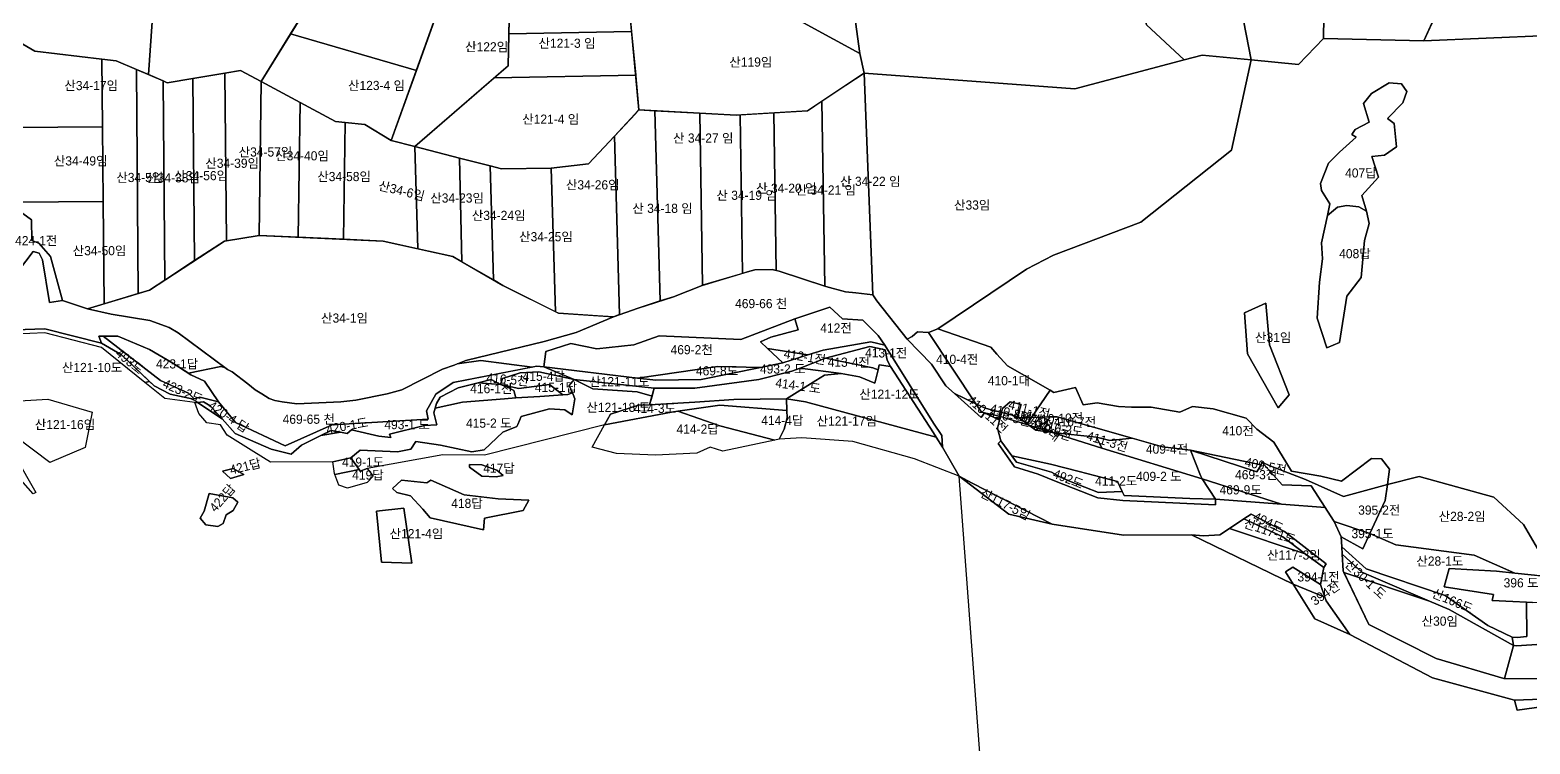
# Model space of a CAD drawing. Header units: metres. Extents: x 425810 to 429904, y 275710 to 280356.
# Drawn here: x 427381 to 428198, y 278683 to 279072 of the extents above; entities that cross this region are included whole.
import ezdxf

# ---------------------------------------------------------------- set-up
doc = ezdxf.new("R2010")
doc.units = ezdxf.units.M
doc.layers.add('00_지번', color=6, linetype='Continuous')
doc.layers.add('00_지적', color=6, linetype='Continuous')
doc.styles.get("Standard").update_dxf_attribs({"font": ''})
doc.styles.get('Standard').set_extended_font_data('Gulim')

msp = doc.modelspace()

# ---------------------------------------------------------------- linework, layer by layer
at = {"layer": '00_지적', "linetype": 'Continuous', "flags": 128}
for points in [[(427885.72, 279222.68), (427963.25, 279157.11), (427967.84, 279120.32), (427982.19, 279102.73), (427989.18, 279074.87), (428009.7, 279055.91), (427950.11, 279040.06), (427835.33, 279048.56), (427832.94, 279059.38), (427827.2, 279102.04), (427844.23, 279204.55), (427865.79, 279212.66), (427868.31, 279215.98), (427872.96, 279214.83), (427885.72, 279222.68)], [(427483.32, 279194.71), (427491.34, 279210.06), (427495.17, 279214.11), (427504.66, 279210.6), (427522.59, 279197.64), (427536.26, 279195.8), (427566.83, 279189.16), (427554.02, 279120.29), (427506.83, 279044.03), (427495.62, 279050.07), (427487.16, 279048.65), (427469.58, 279045.71), (427455.7, 279043.39), (427453.43, 279044.37), (427445.49, 279047.79), (427450.38, 279118.47), (427483.32, 279194.71)], [(427369.92, 279169.4), (427408.99, 279179.62), (427405.77, 279172.61), (427407.25, 279167.33), (427435.42, 279186.89), (427451.35, 279199.43), (427463.1, 279205.91), (427475.61, 279208.27), (427474.67, 279200.72), (427476.15, 279197.28), (427483.32, 279194.71), (427450.38, 279118.47), (427445.49, 279047.79), (427438.92, 279050.62), (427427.85, 279055.39), (427420.1, 279056.32), (427383.69, 279060.68), (427371.41, 279067.62), (427330.54, 279090.73), (427369.92, 279169.4)], [(428236.95, 279208.49), (428239.41, 279207.34), (428242.09, 279207.36), (428250.06, 279207.43), (428258.03, 279205.78), (428262.94, 279207.98), (428276.97, 279131.65), (428208.09, 279069.08), (428140.23, 279066.22), (428169.12, 279129.94), (428192.74, 279208.1), (428205.6, 279208.17), (428205.19, 279203.79), (428207.93, 279195.55), (428210.33, 279187.98), (428215.13, 279191.57), (428217.72, 279195.1), (428228.05, 279200.24), (428236.95, 279208.49)], [(427837.75, 279204.13), (427844.23, 279204.55), (427827.2, 279102.04), (427832.94, 279059.38), (427788.01, 279083.76), (427768.02, 279108.15), (427771.1, 279115.63), (427764.41, 279135.4), (427759.08, 279143.47), (427752.29, 279152.03), (427745.03, 279164.93), (427745.89, 279175.27), (427745.52, 279179.21), (427757.86, 279181.67), (427780.29, 279179), (427814.97, 279191.65), (427820.61, 279197.89), (427837.75, 279204.13)], [(427719.6, 279176.73), (427727.37, 279179.15), (427728.7, 279161.07), (427733.01, 279153.82), (427732.64, 279148.98), (427734.89, 279144.28), (427742.23, 279144.53), (427757.99, 279132.34), (427761.21, 279127.54), (427768.02, 279108.15), (427788.01, 279083.76), (427832.94, 279059.38), (427835.33, 279048.56), (427804.54, 279028.15), (427765.64, 279025.76), (427712.64, 279028.55), (427705.19, 279109.16), (427719.6, 279176.73)], [(428037.88, 279097.92), (428032.95, 279142.77), (428086.26, 279114.54), (428085.58, 279067.42), (428071.87, 279053.29), (428046.2, 279055.83), (428037.88, 279097.92)], [(427977.6, 279108.36), (428034.58, 279110.78), (428037.88, 279097.92), (428046.2, 279055.83), (428019.42, 279058.49), (428009.7, 279055.91), (427989.18, 279074.87), (427982.19, 279102.73), (427977.6, 279108.36)], [(428090.48, 279115.77), (428154.6, 279097.9), (428140.23, 279066.22), (428085.58, 279067.42), (428086.26, 279114.54), (428090.48, 279115.77)], [(427522.91, 279070.01), (427539.96, 279097.57), (427601.94, 279079.49), (427591.42, 279050.08), (427522.91, 279070.01)], [(427640.79, 279094.92), (427706.38, 279096.28), (427708.69, 279071.35), (427641.77, 279069.96), (427641.91, 279077.75), (427640.79, 279094.92)], [(427577.75, 279011.87), (427605.11, 279088.35), (427641.91, 279077.75), (427641.46, 279052.66), (427590.61, 279008.58), (427577.75, 279011.87)], [(427371.41, 279067.62), (427383.69, 279060.68), (427420.1, 279056.32), (427420.45, 279019.41), (427371.84, 279018.95), (427371.41, 279067.62)], [(427506.83, 279044.03), (427522.91, 279070.01), (427591.42, 279050.08), (427577.75, 279011.87), (427563.4, 279020.59), (427552.63, 279021.67), (427547.35, 279022.2), (427528.05, 279032.6), (427506.83, 279044.03)], [(427710.88, 279047.6), (427633.78, 279046), (427641.46, 279052.66), (427641.77, 279069.96), (427708.69, 279071.35), (427710.88, 279047.6)], [(427420.1, 279056.32), (427427.85, 279055.39), (427438.92, 279050.62), (427439.97, 278928.59), (427421.36, 278922.92), (427420.83, 278978.71), (427420.45, 279019.41), (427420.1, 279056.32)], [(427835.33, 279048.56), (427950.11, 279040.06), (428009.7, 279055.91), (428019.42, 279058.49), (428046.2, 279055.83), (428035.36, 279006.7), (427986.02, 278967.38), (427938.49, 278949.52), (427923.75, 278941.72), (427875.38, 278909.22), (427870.31, 278907.32), (427864.37, 278907.64), (427861.53, 278905.04), (427858.84, 278903.7), (427842.18, 278924.62), (427839.96, 278927.77), (427835.33, 279048.56)], [(427438.92, 279050.62), (427453.43, 279044.37), (427454.39, 278935.89), (427446.05, 278930.43), (427439.97, 278928.59), (427438.92, 279050.62)], [(427453.43, 279044.37), (427455.7, 279043.39), (427469.58, 279045.71), (427470.53, 278946.45), (427454.39, 278935.89), (427453.43, 279044.37)], [(427469.58, 279045.71), (427487.16, 279048.65), (427488.03, 278957.31), (427486.83, 278957.12), (427470.53, 278946.45), (427469.58, 279045.71)], [(427487.16, 279048.65), (427495.62, 279050.07), (427506.83, 279044.03), (427505.79, 278960.15), (427488.03, 278957.31), (427487.16, 279048.65)], [(427506.83, 279044.03), (427528.05, 279032.6), (427526.96, 278959.19), (427505.79, 278960.15), (427506.83, 279044.03)], [(427590.61, 279008.58), (427633.78, 279046), (427710.88, 279047.6), (427710.91, 279047.24), (427712.64, 279028.55), (427712.64, 279028.55), (427699.31, 279014.23), (427685.26, 278999.13), (427664.93, 278996.78), (427637.86, 278996.49), (427631.59, 278998.09), (427614.9, 279002.36), (427590.61, 279008.58)], [(427813.82, 278932.62), (427812.28, 279033.28), (427825.4, 279041.98), (427835.33, 279048.56), (427839.96, 278927.77), (427830.73, 278928.99), (427825.08, 278929.49), (427814.45, 278932.41), (427813.82, 278932.62)], [(428108.97, 278973.49), (428106.35, 278981.97), (428115.43, 278991.89), (428111.79, 279003.27), (428118.73, 279003.88), (428125.34, 279008.38), (428124.04, 279021.15), (428120.42, 279023.84), (428128.73, 279032.4), (428130.87, 279038.65), (428128.01, 279042.74), (428121.24, 279043.31), (428111.75, 279037.51), (428107.33, 279032.03), (428110.43, 279021.89), (428102.82, 279017.98), (428101.02, 279015.11), (428103.37, 279013.79), (428094.22, 279005.52), (428088.31, 278999.48), (428083.84, 278988.5), (428084.49, 278984.71), (428089.02, 278977.35), (428087.72, 278970.99), (428084.4, 278956.08), (428085.05, 278947.49), (428083.31, 278934.8), (428081.98, 278915.16), (428087.32, 278898.95), (428094.25, 278901.82), (428098.14, 278927.17), (428106.02, 278937.26), (428107.89, 278957.4), (428110.33, 278966.69), (428108.97, 278973.49)], [(428087.72, 278970.99), (428089.02, 278977.35), (428084.49, 278984.71), (428083.84, 278988.5), (428088.31, 278999.48), (428094.22, 279005.52), (428103.37, 279013.79), (428101.02, 279015.11), (428102.82, 279017.98), (428110.43, 279021.89), (428107.33, 279032.03), (428111.75, 279037.51), (428121.24, 279043.31), (428128.01, 279042.74), (428130.87, 279038.65), (428128.73, 279032.4), (428120.42, 279023.84), (428124.04, 279021.15), (428125.34, 279008.38), (428118.73, 279003.88), (428111.79, 279003.27), (428115.43, 278991.89), (428106.35, 278981.97), (428108.97, 278973.49), (428104.83, 278975.83), (428098.18, 278976.58), (428093.1, 278975.6), (428087.72, 278970.99)], [(427528.05, 279032.6), (427547.35, 279022.2), (427552.63, 279021.67), (427551.7, 278958.07), (427526.96, 278959.19), (427528.05, 279032.6)], [(427724.26, 278924.47), (427712.3, 278920.64), (427698.75, 278915.89), (427702.11, 278917.13), (427699.31, 279014.23), (427710.76, 279026.53), (427712.64, 279028.55), (427721.3, 279028.09), (427724.26, 278924.47)], [(427724.26, 278924.47), (427721.3, 279028.09), (427745.89, 279026.8), (427747.3, 278933.02), (427747.02, 278932.94), (427731.53, 278926.8), (427724.26, 278924.47)], [(427769.03, 278939.47), (427747.3, 278933.02), (427745.89, 279026.8), (427765.64, 279025.76), (427767.71, 279025.88), (427769.03, 278939.47)], [(427787.43, 278941.12), (427785.16, 278941.63), (427775.82, 278941.42), (427771.7, 278940.26), (427769.03, 278939.47), (427767.71, 279025.88), (427786.13, 279027.02), (427787.43, 278941.12)], [(427787.43, 278941.12), (427786.13, 279027.02), (427795.28, 279027.58), (427804.54, 279028.15), (427808.49, 279030.77), (427812.28, 279033.28), (427813.82, 278932.62), (427789.1, 278940.75), (427787.43, 278941.12)], [(427371.84, 279018.95), (427420.45, 279019.41), (427420.83, 278978.71), (427372.21, 278978.25), (427371.84, 279018.95)], [(427552.63, 279021.67), (427563.4, 279020.59), (427577.75, 279011.87), (427590.61, 279008.58), (427592.26, 278952.9), (427573.31, 278957.09), (427551.7, 278958.07), (427552.63, 279021.67)], [(427667.18, 278918.62), (427664.93, 278996.78), (427685.26, 278999.13), (427690.84, 279005.12), (427699.31, 279014.23), (427702.11, 278917.13), (427698.75, 278915.89), (427690.03, 278916.43), (427668.91, 278917.76), (427667.18, 278918.62)], [(427590.61, 279008.58), (427614.9, 279002.36), (427616.21, 278945.86), (427611.32, 278948.68), (427592.26, 278952.9), (427590.61, 279008.58)], [(427614.9, 279002.36), (427631.59, 278998.09), (427633.38, 278935.92), (427616.21, 278945.86), (427614.9, 279002.36)], [(427664.93, 278996.78), (427667.18, 278918.62), (427638.44, 278932.99), (427633.38, 278935.92), (427631.59, 278998.09), (427637.86, 278996.49), (427664.93, 278996.78)], [(427420.83, 278978.71), (427421.36, 278922.92), (427412.31, 278920.17), (427398.72, 278924.71), (427392.15, 278948.7), (427385.7, 278955.95), (427381.96, 278957.48), (427381.83, 278968.74), (427375.14, 278973.67), (427372.25, 278973.77), (427372.21, 278978.25), (427420.83, 278978.71)], [(427367.53, 278937.77), (427366.6, 278973.96), (427375.14, 278973.67), (427381.83, 278968.74), (427381.96, 278957.48), (427385.7, 278955.95), (427392.15, 278948.7), (427398.72, 278924.71), (427391.63, 278923.72), (427387.71, 278946.85), (427386.01, 278950.5), (427382.68, 278951.44), (427371.28, 278936.37), (427367.53, 278937.77)], [(428087.72, 278970.99), (428093.1, 278975.6), (428098.18, 278976.58), (428104.83, 278975.83), (428108.97, 278973.49), (428110.33, 278966.69), (428107.89, 278957.4), (428106.02, 278937.26), (428098.14, 278927.17), (428094.25, 278901.82), (428087.32, 278898.95), (428081.98, 278915.16), (428083.31, 278934.8), (428085.05, 278947.49), (428084.4, 278956.08), (428087.72, 278970.99)], [(427698.75, 278915.89), (427678.4, 278907.28), (427661.08, 278902.32), (427618.38, 278892.11), (427612, 278889.53), (427605.73, 278887.28), (427583.58, 278875.99), (427575.51, 278873.88), (427558.39, 278870.46), (427550.26, 278869.54), (427526.37, 278868.4), (427518.3, 278869.44), (427514.33, 278870.17), (427511.18, 278871.31), (427507.23, 278873.87), (427503.59, 278876.01), (427499.71, 278879.24), (427491.18, 278885.78), (427488.62, 278887.09), (427461.75, 278907.18), (427456.72, 278910.09), (427446.32, 278913.76), (427425.12, 278917.37), (427412.31, 278920.17), (427446.05, 278930.43), (427486.83, 278957.12), (427505.79, 278960.15), (427573.31, 278957.09), (427611.32, 278948.68), (427638.44, 278932.99), (427668.91, 278917.76), (427698.75, 278915.89)], [(427797.53, 278914.73), (427816.7, 278921.17), (427823.47, 278914.79), (427834.59, 278914.04), (427843.04, 278905.64), (427846.65, 278900.42), (427838.96, 278902.26), (427813.01, 278897.75), (427804.68, 278895.1), (427782.7, 278898.57), (427778.88, 278902.19), (427784.47, 278904.84), (427799.45, 278908.82), (427797.53, 278914.73)], [(428060.76, 278866.31), (428044.06, 278895.63), (428042.55, 278917.98), (428054.15, 278923.24), (428056.11, 278900.51), (428066.75, 278873.35), (428060.76, 278866.31)], [(428060.76, 278866.31), (428066.75, 278873.35), (428056.11, 278900.51), (428054.15, 278923.24), (428042.55, 278917.98), (428044.06, 278895.63), (428060.76, 278866.31)], [(427797.53, 278914.73), (427799.45, 278908.82), (427784.47, 278904.84), (427778.88, 278902.19), (427782.7, 278898.57), (427790.98, 278890.73), (427778.91, 278888.26), (427755.62, 278888.75), (427711.94, 278882.44), (427660.78, 278888.52), (427661.91, 278896.93), (427675.56, 278901.35), (427689.75, 278898.47), (427709.93, 278900.52), (427723.6, 278905.54), (427768.18, 278903.42), (427797.53, 278914.73)], [(427446.07, 278880.58), (427443.57, 278880.05), (427419.92, 278899.15), (427389.03, 278907.09), (427372.76, 278906.45), (427371.67, 278906.17), (427361.93, 278902.47), (427346.32, 278894.07), (427344.87, 278895.51), (427360.8, 278904.03), (427371.63, 278908.19), (427372.99, 278908.66), (427389.06, 278909.29), (427419.84, 278901.44), (427430.74, 278895.09), (427446.07, 278880.58)], [(427420.91, 278905.29), (427451.97, 278881.14), (427467.4, 278874.2), (427470.48, 278871.18), (427469.98, 278871.04), (427457.32, 278873.62), (427448.61, 278878.18), (427430.74, 278895.09), (427419.84, 278901.44), (427418.39, 278905.32), (427420.91, 278905.29)], [(427470.48, 278871.18), (427467.4, 278874.2), (427451.97, 278881.14), (427420.91, 278905.29), (427428.74, 278905.21), (427446.09, 278898.1), (427458.69, 278890.67), (427468.54, 278884.31), (427475.95, 278880.83), (427483.68, 278869.59), (427473.54, 278872.08), (427470.48, 278871.18)], [(427858.84, 278903.7), (427861.53, 278905.04), (427864.37, 278907.64), (427870.31, 278907.32), (427896.19, 278868.39), (427884.51, 278873.99), (427879.82, 278878.17), (427871.96, 278889.99), (427858.84, 278903.7)], [(427875.38, 278909.22), (427904.28, 278899.37), (427907.52, 278895.48), (427913.39, 278889.09), (427936.6, 278875.8), (427926.48, 278860.96), (427919.84, 278860.76), (427918.89, 278861.47), (427920.76, 278868.08), (427914.89, 278869.53), (427910.72, 278865.89), (427910.17, 278863.71), (427901.15, 278866.02), (427896.19, 278868.39), (427870.31, 278907.32), (427875.38, 278909.22)], [(427677.35, 278881.75), (427660.78, 278888.52), (427711.94, 278882.44), (427721.81, 278881.26), (427746.62, 278881.67), (427778.91, 278888.26), (427790.98, 278890.73), (427804.68, 278895.1), (427813.01, 278897.75), (427838.96, 278902.26), (427846.65, 278900.42), (427873.08, 278857.85), (427877.55, 278851.08), (427878, 278844.85), (427874.63, 278850.34), (427873.18, 278852.7), (427849.73, 278888.77), (427847.78, 278892.3), (427846.77, 278897.91), (427838.44, 278899.72), (427814.18, 278893.34), (427800.41, 278887.92), (427795.93, 278886.16), (427793.71, 278885.61), (427777.89, 278881.69), (427743.17, 278876.95), (427721.02, 278877.02), (427677.35, 278881.75)], [(427782.7, 278898.57), (427804.68, 278895.1), (427790.98, 278890.73), (427782.7, 278898.57)], [(427814.18, 278893.34), (427838.44, 278899.72), (427846.77, 278897.91), (427847.78, 278892.3), (427849.73, 278888.77), (427843.53, 278889.71), (427842.89, 278886.97), (427840.01, 278888.1), (427814.18, 278893.34)], [(427443.57, 278880.05), (427446.07, 278880.58), (427448.61, 278878.18), (427457.32, 278873.62), (427469.98, 278871.04), (427470.48, 278871.18), (427473.54, 278872.08), (427483.68, 278869.59), (427492.98, 278858.24), (427519.97, 278845.6), (427545.49, 278857), (427597.9, 278860.15), (427596.96, 278864.59), (427602.03, 278873.78), (427611.38, 278880.03), (427656.94, 278888.97), (427660.78, 278888.52), (427677.35, 278881.75), (427658.1, 278885.79), (427647.88, 278885.23), (427638.38, 278882.14), (427637.32, 278878.95), (427632.08, 278881.72), (427625.07, 278879.95), (427614.14, 278877.19), (427604.43, 278872), (427602.3, 278868.66), (427601.62, 278866.15), (427600.9, 278863.47), (427601.44, 278861.38), (427602.58, 278856.91), (427595.85, 278856.65), (427576.85, 278851.82), (427577.49, 278850.13), (427570.94, 278850.88), (427556.04, 278854.25), (427553.82, 278852.22), (427550.16, 278852.93), (427545.1, 278853.92), (427539.33, 278851.09), (427528.79, 278845.94), (427523.18, 278840.94), (427512.33, 278843.65), (427492.8, 278852.17), (427485.57, 278860.17), (427479.13, 278867.29), (427475.5, 278869.5), (427472.15, 278869.23), (427470.77, 278869.11), (427454.35, 278871.35), (427443.57, 278880.05)], [(427467.37, 278885.07), (427484.91, 278888.77), (427487.02, 278888.28), (427488.62, 278887.09), (427491.18, 278885.78), (427499.71, 278879.24), (427503.59, 278876.01), (427507.23, 278873.87), (427511.18, 278871.31), (427514.33, 278870.17), (427518.3, 278869.44), (427526.37, 278868.4), (427550.26, 278869.54), (427558.39, 278870.46), (427575.51, 278873.88), (427583.58, 278875.99), (427605.73, 278887.28), (427612, 278889.53), (427613.61, 278890.18), (427626.57, 278891.98), (427654.47, 278888.49), (427611.38, 278880.03), (427602.03, 278873.78), (427596.96, 278864.59), (427597.9, 278860.15), (427545.49, 278857), (427519.97, 278845.6), (427492.98, 278858.24), (427483.68, 278869.59), (427475.95, 278880.83), (427468.54, 278884.31), (427467.37, 278885.07)], [(427711.94, 278882.44), (427755.62, 278888.75), (427778.91, 278888.26), (427746.62, 278881.67), (427721.81, 278881.26), (427711.94, 278882.44)], [(427800.41, 278887.92), (427822.78, 278884.87), (427813.81, 278884.03), (427809.04, 278881.07), (427793.11, 278871.19), (427764.29, 278870.75), (427743.13, 278869.38), (427718.45, 278867.94), (427721.02, 278877.02), (427743.17, 278876.95), (427777.89, 278881.69), (427793.71, 278885.61), (427795.93, 278886.16), (427800.41, 278887.92)], [(427842.89, 278886.97), (427843.53, 278889.71), (427849.73, 278888.77), (427873.18, 278852.7), (427874.63, 278850.34), (427803.43, 278869.44), (427793.11, 278871.19), (427809.04, 278881.07), (427813.81, 278884.03), (427822.78, 278884.87), (427832.82, 278883.19), (427841.18, 278879.68), (427842.89, 278886.97)], [(427814.18, 278893.34), (427840.01, 278888.1), (427842.89, 278886.97), (427841.18, 278879.68), (427832.82, 278883.19), (427822.78, 278884.87), (427800.41, 278887.92), (427814.18, 278893.34)], [(427719.77, 278872.6), (427718.45, 278867.94), (427712.42, 278867.75), (427697.1, 278862.87), (427693.81, 278856.89), (427628.62, 278840.45), (427605.82, 278840.69), (427564.7, 278833.13), (427560.73, 278831.76), (427560.18, 278832.58), (427555.78, 278839.03), (427560.84, 278843.18), (427581.1, 278842.28), (427588.4, 278843.65), (427591.16, 278847.91), (427604.48, 278845.83), (427621.67, 278842.34), (427628.42, 278843.36), (427638.49, 278852.96), (427646.19, 278856.12), (427646.6, 278857.09), (427648.45, 278861.49), (427663.91, 278865.76), (427672.37, 278865.23), (427676.23, 278862.45), (427677.75, 278871.21), (427676.8, 278873.49), (427676.42, 278874.39), (427674.74, 278878.37), (427677.35, 278881.75), (427687.58, 278876.6), (427711.67, 278874.9), (427719.77, 278872.6)], [(427637.32, 278878.95), (427641.35, 278877.4), (427644.56, 278875.63), (427645.64, 278871.72), (427639.35, 278871.07), (427616.53, 278869.28), (427601.62, 278866.15), (427602.3, 278868.66), (427604.43, 278872), (427614.14, 278877.19), (427625.07, 278879.95), (427637.32, 278878.95)], [(427637.32, 278878.95), (427625.07, 278879.95), (427632.08, 278881.72), (427637.32, 278878.95)], [(427637.32, 278878.95), (427638.38, 278882.14), (427647.88, 278885.23), (427658.1, 278885.79), (427677.35, 278881.75), (427674.74, 278878.37), (427676.42, 278874.39), (427673.9, 278873.58), (427671.21, 278873.37), (427663.87, 278878.98), (427647.17, 278876.84), (427637.32, 278878.95)], [(427719.77, 278872.6), (427711.67, 278874.9), (427687.58, 278876.6), (427677.35, 278881.75), (427721.02, 278877.02), (427719.77, 278872.6)], [(427676.42, 278874.39), (427676.8, 278873.49), (427677.75, 278871.21), (427676.23, 278862.45), (427672.37, 278865.23), (427663.91, 278865.76), (427648.45, 278861.49), (427646.6, 278857.09), (427646.19, 278856.12), (427638.49, 278852.96), (427628.42, 278843.36), (427621.67, 278842.34), (427604.48, 278845.83), (427591.16, 278847.91), (427588.4, 278843.65), (427581.1, 278842.28), (427560.84, 278843.18), (427555.78, 278839.03), (427545.9, 278836.83), (427512, 278836.7), (427502.88, 278842.32), (427488.3, 278851.32), (427484.73, 278857.02), (427477.25, 278858.06), (427472.93, 278863.2), (427470.77, 278869.11), (427472.15, 278869.23), (427485.57, 278860.17), (427492.8, 278852.17), (427512.33, 278843.65), (427523.18, 278840.94), (427528.79, 278845.94), (427539.33, 278851.09), (427550.16, 278852.93), (427553.82, 278852.22), (427556.04, 278854.25), (427570.94, 278850.88), (427577.49, 278850.13), (427576.85, 278851.82), (427595.85, 278856.65), (427602.58, 278856.91), (427601.44, 278861.38), (427600.9, 278863.47), (427601.62, 278866.15), (427616.53, 278869.28), (427639.35, 278871.07), (427645.64, 278871.72), (427658.76, 278872.42), (427671.21, 278873.37), (427673.9, 278873.58), (427676.42, 278874.39)], [(427671.21, 278873.37), (427658.76, 278872.42), (427645.64, 278871.72), (427644.56, 278875.63), (427641.35, 278877.4), (427637.32, 278878.95), (427647.17, 278876.84), (427663.87, 278878.98), (427671.21, 278873.37)], [(427793.11, 278871.19), (427793.27, 278864.76), (427756.7, 278867.63), (427733.75, 278864.42), (427730.41, 278863.95), (427693.81, 278856.89), (427697.1, 278862.87), (427712.42, 278867.75), (427718.45, 278867.94), (427743.13, 278869.38), (427764.29, 278870.75), (427793.11, 278871.19)], [(427793.27, 278864.76), (427793.11, 278871.19), (427803.43, 278869.44), (427874.63, 278850.34), (427878, 278844.85), (427887.03, 278829.05), (427862.67, 278838.49), (427829.23, 278847.85), (427801.44, 278849.88), (427789.08, 278849.09), (427791.74, 278854.63), (427793.37, 278860.72), (427793.27, 278864.76)], [(427896.19, 278868.39), (427899.15, 278863.89), (427900.85, 278863.51), (427899.04, 278861.01), (427884.51, 278873.99), (427896.19, 278868.39)], [(428120.36, 278824.48), (428096.49, 278817.85), (428075.69, 278827.25), (428056.84, 278834.48), (428051.99, 278836.69), (428051.49, 278835.27), (428012.99, 278843.16), (427997.83, 278845.03), (427981.32, 278849.74), (427940.41, 278861.39), (427935.98, 278861.26), (427926.48, 278860.96), (427936.6, 278875.8), (427938.67, 278874.62), (427950.35, 278877.33), (427954.55, 278867.8), (427962.29, 278868.99), (427973.88, 278867.01), (427980.99, 278866.58), (427991.73, 278866.52), (428007.31, 278863.81), (428014.12, 278867.05), (428025.5, 278865.7), (428043.39, 278860.61), (428049.16, 278854.57), (428058.48, 278847.56), (428068.04, 278831.67), (428084.07, 278828.96), (428095.31, 278826.21), (428111.73, 278838.57), (428117.17, 278838.47), (428121.51, 278832.74), (428120.36, 278824.48)], [(427414.9, 278863.94), (427411.03, 278844.57), (427391.8, 278836.52), (427373.33, 278850.47), (427369.65, 278844.56), (427360.75, 278857.61), (427362.01, 278863.29), (427362.47, 278869.39), (427390.74, 278870.9), (427414.9, 278863.94)], [(427472.15, 278869.23), (427475.5, 278869.5), (427479.13, 278867.29), (427485.57, 278860.17), (427472.15, 278869.23)], [(427693.81, 278856.89), (427730.41, 278863.95), (427733.75, 278864.42), (427756.79, 278856.5), (427786.69, 278848.58), (427758.41, 278842.56), (427751.46, 278844.78), (427744.13, 278841.48), (427721.76, 278840.52), (427700.51, 278841.4), (427687.17, 278844.85), (427693.81, 278856.89)], [(427793.27, 278864.76), (427793.37, 278860.72), (427791.74, 278854.63), (427789.08, 278849.09), (427786.69, 278848.58), (427756.79, 278856.5), (427733.75, 278864.42), (427756.7, 278867.63), (427793.27, 278864.76)], [(427910.17, 278863.71), (427909.63, 278861.53), (427900.85, 278863.51), (427899.15, 278863.89), (427896.19, 278868.39), (427901.15, 278866.02), (427910.17, 278863.71)], [(427909.63, 278861.53), (427909.13, 278859.57), (427900.85, 278863.51), (427909.63, 278861.53)], [(427910.17, 278863.71), (427918.89, 278861.47), (427919.84, 278860.76), (427924.12, 278857.52), (427925.1, 278856.78), (427909.63, 278861.53), (427910.17, 278863.71)], [(427910.17, 278863.71), (427910.72, 278865.89), (427914.89, 278869.53), (427920.76, 278868.08), (427918.89, 278861.47), (427910.17, 278863.71)], [(427909.63, 278861.53), (427925.1, 278856.78), (427928.79, 278853.99), (427937.75, 278852.73), (427964.7, 278844.24), (428019.36, 278827.5), (428026.63, 278816.44), (428012.73, 278816.87), (427976.88, 278818.55), (427975.86, 278820.71), (427973.32, 278826.06), (427952.36, 278831.6), (427936.83, 278835.63), (427915.73, 278840.13), (427909.85, 278848.32), (427908.01, 278855.12), (427909.13, 278859.57), (427909.63, 278861.53)], [(427926.48, 278860.96), (427924.12, 278857.52), (427919.84, 278860.76), (427926.48, 278860.96)], [(427926.48, 278860.96), (427935.98, 278861.26), (427936.29, 278860.56), (427930.13, 278855.17), (427925.1, 278856.78), (427924.12, 278857.52), (427926.48, 278860.96)], [(427925.1, 278856.78), (427930.13, 278855.17), (427928.79, 278853.99), (427925.1, 278856.78)], [(427930.13, 278855.17), (427937.75, 278852.73), (427928.79, 278853.99), (427930.13, 278855.17)], [(427935.98, 278861.26), (427940.41, 278861.39), (427981.32, 278849.74), (427969.11, 278848.38), (427961.84, 278850.26), (427937.75, 278852.73), (427930.13, 278855.17), (427936.29, 278860.56), (427935.98, 278861.26)], [(427550.16, 278852.93), (427539.33, 278851.09), (427545.1, 278853.92), (427550.16, 278852.93)], [(427915.73, 278840.13), (427918.22, 278836.67), (427937.44, 278831.11), (427942.27, 278828.5), (427948, 278826.01), (427962.94, 278820.02), (427975.86, 278820.71), (427976.88, 278818.55), (428012.73, 278816.87), (428026.63, 278816.44), (428026.65, 278813.39), (427976.18, 278815.8), (427962.69, 278817.22), (427939.94, 278826.19), (427930.11, 278830.03), (427917.23, 278834.16), (427908.4, 278846.73), (427909.85, 278848.32), (427915.73, 278840.13)], [(427961.84, 278850.26), (427964.7, 278844.24), (427937.75, 278852.73), (427961.84, 278850.26)], [(427981.32, 278849.74), (427997.83, 278845.03), (428012.99, 278843.16), (428018.5, 278829.34), (428019.36, 278827.5), (427964.7, 278844.24), (427961.84, 278850.26), (427969.11, 278848.38), (427981.32, 278849.74)], [(427545.9, 278836.83), (427555.78, 278839.03), (427560.18, 278832.58), (427547, 278829.83), (427546.78, 278830.37), (427545.9, 278836.83)], [(427915.73, 278840.13), (427936.83, 278835.63), (427952.36, 278831.6), (427973.32, 278826.06), (427975.86, 278820.71), (427962.94, 278820.02), (427948, 278826.01), (427942.27, 278828.5), (427937.44, 278831.11), (427918.22, 278836.67), (427915.73, 278840.13)], [(428051.49, 278835.27), (428051.99, 278836.69), (428063.02, 278824.37), (428078.8, 278823.67), (428086.41, 278811.99), (428062.64, 278813.76), (428019.36, 278827.5), (428018.5, 278829.34), (428012.99, 278843.16), (428049.21, 278831.3), (428051.49, 278835.27)], [(428051.49, 278835.27), (428049.21, 278831.3), (428012.99, 278843.16), (428051.49, 278835.27)], [(427490.12, 278827.78), (427485.85, 278831.76), (427491.67, 278833.14), (427497.41, 278829.88), (427490.12, 278827.78)], [(427490.12, 278827.78), (427497.41, 278829.88), (427491.67, 278833.14), (427485.85, 278831.76), (427490.12, 278827.78)], [(427560.18, 278832.58), (427560.73, 278831.76), (427564.7, 278833.13), (427567.87, 278829.08), (427564.68, 278825.58), (427553.87, 278822.41), (427549.25, 278824.13), (427547, 278829.83), (427560.18, 278832.58)], [(427634.9, 278828.72), (427627.08, 278829.04), (427620.33, 278833.85), (427620.35, 278835.28), (427627.13, 278835.21), (427635.29, 278832.19), (427638.68, 278829.38), (427634.9, 278828.72)], [(427634.9, 278828.72), (427638.68, 278829.38), (427635.29, 278832.19), (427627.13, 278835.21), (427620.35, 278835.28), (427620.33, 278833.85), (427627.08, 278829.04), (427634.9, 278828.72)], [(428120.36, 278824.48), (428119.16, 278815.77), (428110.84, 278797.77), (428091.32, 278804.25), (428091.01, 278804.92), (428086.41, 278811.99), (428078.8, 278823.67), (428063.02, 278824.37), (428051.99, 278836.69), (428056.84, 278834.48), (428075.69, 278827.25), (428096.49, 278817.85), (428120.36, 278824.48)], [(427627.9, 278799.81), (427628.59, 278806.1), (427649.56, 278810.38), (427652.65, 278815.96), (427635.97, 278816.59), (427617.42, 278818.91), (427599.33, 278826.9), (427597.08, 278825.37), (427583.3, 278826.82), (427578.43, 278822.34), (427580.78, 278820.07), (427588.23, 278818.28), (427595.01, 278811.03), (427599.03, 278806.24), (427627.9, 278799.81)], [(427627.9, 278799.81), (427599.03, 278806.24), (427595.01, 278811.03), (427588.23, 278818.28), (427580.78, 278820.07), (427578.43, 278822.34), (427583.3, 278826.82), (427597.08, 278825.37), (427599.33, 278826.9), (427617.42, 278818.91), (427635.97, 278816.59), (427652.65, 278815.96), (427649.56, 278810.38), (427628.59, 278806.1), (427627.9, 278799.81)], [(427887.03, 278829.05), (427894.2, 278825.25), (427937.71, 278802.81), (427914.11, 278808.22), (427887.03, 278829.05)], [(428019.36, 278827.5), (428062.64, 278813.76), (428026.63, 278816.44), (428019.36, 278827.5)], [(428110.84, 278797.77), (428119.16, 278815.77), (428120.36, 278824.48), (428137.7, 278828.85), (428178.3, 278817.51), (428194.43, 278802.65), (428204.63, 278785.18), (428217.77, 278784.63), (428233.55, 278784.3), (428223.51, 278776.22), (428224.26, 278772.4), (428261.08, 278771.16), (428263.59, 278769.06), (428269.84, 278763.86), (428272, 278762.05), (428219.75, 278763.78), (428207.51, 278774.41), (428189.76, 278776.11), (428167.66, 278785.87), (428124.87, 278791.63), (428110.84, 278797.77)], [(427483.28, 278801.6), (427486.26, 278803.13), (427487.8, 278807.86), (427491.67, 278810.21), (427494.19, 278814.76), (427491.44, 278817.12), (427478.59, 278819.49), (427475.78, 278809.99), (427473.7, 278806.17), (427476.68, 278802.56), (427483.28, 278801.6)], [(427483.28, 278801.6), (427476.68, 278802.56), (427473.7, 278806.17), (427475.78, 278809.99), (427478.59, 278819.49), (427491.44, 278817.12), (427494.19, 278814.76), (427491.67, 278810.21), (427487.8, 278807.86), (427486.26, 278803.13), (427483.28, 278801.6)], [(427588.89, 278781.56), (427584.65, 278811.5), (427569.69, 278809.94), (427572.46, 278782.09), (427588.89, 278781.56)], [(427588.89, 278781.56), (427572.46, 278782.09), (427569.69, 278809.94), (427584.65, 278811.5), (427588.89, 278781.56)], [(428034.26, 278800.46), (428042.17, 278805.69), (428063.31, 278796.03), (428075.62, 278786.76), (428034.26, 278800.46)], [(428075.62, 278786.76), (428063.31, 278796.03), (428042.17, 278805.69), (428046.09, 278808.24), (428064.23, 278798.85), (428086.92, 278781.17), (428085.63, 278779.22), (428075.62, 278786.76)], [(428034.26, 278800.46), (428075.62, 278786.76), (428085.63, 278779.22), (428083.87, 278770.06), (428068.76, 278779.51), (428064.86, 278776.86), (428069, 278770.21), (428013.64, 278796.95), (428020.12, 278796.49), (428029.08, 278797.04), (428034.26, 278800.46)], [(428110.84, 278797.77), (428106.96, 278789.38), (428095.16, 278795.92), (428091.32, 278804.25), (428110.84, 278797.77)], [(428095.47, 278790.42), (428095.16, 278795.92), (428106.96, 278789.38), (428110.84, 278797.77), (428124.87, 278791.63), (428167.66, 278785.87), (428189.76, 278776.11), (428179.74, 278777.31), (428154.01, 278778.75), (428151.33, 278768.7), (428178.14, 278764.59), (428177.47, 278761.24), (428188.68, 278760.7), (428196.08, 278760.34), (428196.24, 278741.63), (428190.99, 278741.08), (428188.25, 278741.3), (428175.05, 278747.64), (428151.73, 278764.05), (428108.83, 278778.56), (428095.47, 278790.42)], [(428095.68, 278786.56), (428095.47, 278790.42), (428108.83, 278778.56), (428151.73, 278764.05), (428175.05, 278747.64), (428188.25, 278741.3), (428188.97, 278736.69), (428153.91, 278756.42), (428143.25, 278760.97), (428106.36, 278776.68), (428095.68, 278786.56)], [(428096.61, 278776.58), (428096.18, 278777.46), (428095.68, 278786.56), (428106.36, 278776.68), (428143.25, 278760.97), (428096.61, 278776.58)], [(428069, 278770.21), (428064.86, 278776.86), (428068.76, 278779.51), (428083.87, 278770.06), (428086.25, 278763.04), (428069, 278770.21)], [(428188.97, 278736.69), (428184.06, 278718.77), (428183.8, 278718.77), (428146.83, 278729.61), (428110.24, 278748.25), (428096.61, 278776.58), (428143.25, 278760.97), (428153.91, 278756.42), (428188.97, 278736.69)], [(428154.01, 278778.75), (428179.74, 278777.31), (428189.76, 278776.11), (428207.51, 278774.41), (428211.75, 278763.44), (428208.22, 278759.75), (428199.29, 278760.18), (428196.08, 278760.34), (428188.68, 278760.7), (428177.47, 278761.24), (428178.14, 278764.59), (428151.33, 278768.7), (428154.01, 278778.75)], [(428069, 278770.21), (428086.25, 278763.04), (428086.93, 278761.03), (428099.86, 278742.7), (428080.74, 278751.32), (428069, 278770.21)], [(428184.06, 278718.77), (428188.97, 278736.69), (428190.47, 278736.63), (428204.6, 278737.55), (428245.91, 278738.9), (428287.41, 278744.26), (428251.71, 278724.02), (428208.97, 278718.49), (428184.06, 278718.77)], [(428272.32, 278703.24), (428272.86, 278701.67), (428253.55, 278699.33), (428240.43, 278702.82), (428231.97, 278702.31), (428209.55, 278703.96), (428190.99, 278701.52), (428189.55, 278706.99), (428209.15, 278707.68), (428224.07, 278709.23), (428253.38, 278714.1), (428255.58, 278715.1), (428255.31, 278705.54), (428260.39, 278706.55), (428272.32, 278703.24)]]:
    msp.add_lwpolyline(points, close=True, dxfattribs=at)
for points in [[(428204.63, 278785.18), (428194.43, 278802.65), (428178.3, 278817.51), (428137.7, 278828.85), (428120.36, 278824.48), (428121.51, 278832.74), (428117.17, 278838.47), (428111.73, 278838.57), (428095.31, 278826.21), (428084.07, 278828.96), (428068.04, 278831.67), (428058.48, 278847.56), (428049.16, 278854.57), (428043.39, 278860.61), (428025.5, 278865.7), (428014.12, 278867.05), (428007.31, 278863.81), (427991.73, 278866.52), (427980.99, 278866.58), (427973.88, 278867.01), (427962.29, 278868.99), (427954.55, 278867.8), (427950.35, 278877.33), (427938.67, 278874.62), (427936.6, 278875.8), (427913.39, 278889.09), (427907.52, 278895.48), (427904.28, 278899.37), (427875.38, 278909.22), (427923.75, 278941.72), (427938.49, 278949.52), (427986.02, 278967.38), (428035.36, 279006.7), (428046.2, 279055.83), (428071.87, 279053.29), (428085.58, 279067.42), (428140.23, 279066.22), (428208.09, 279069.08)], [(427371.28, 278936.37), (427382.68, 278951.44), (427386.01, 278950.5), (427387.71, 278946.85), (427391.63, 278923.72), (427398.72, 278924.71), (427412.31, 278920.17), (427425.12, 278917.37), (427446.32, 278913.76), (427456.72, 278910.09), (427461.75, 278907.18), (427487.02, 278888.28), (427484.91, 278888.77), (427467.37, 278885.07), (427467.37, 278885.07), (427458.69, 278890.67), (427446.09, 278898.1), (427428.74, 278905.21), (427420.91, 278905.29), (427418.39, 278905.32), (427419.84, 278901.44), (427389.06, 278909.29), (427372.99, 278908.66)], [(428209.15, 278707.68), (428189.55, 278706.99), (428144.83, 278719.12), (428099.86, 278742.7), (428086.93, 278761.03), (428086.25, 278763.04), (428083.87, 278770.06), (428085.63, 278779.22), (428086.92, 278781.17), (428064.23, 278798.85), (428046.09, 278808.24), (428042.17, 278805.69), (428034.26, 278800.46), (428029.08, 278797.04), (428020.12, 278796.49), (428013.64, 278796.95), (427976.5, 278796.92), (427937.71, 278802.81), (427894.2, 278825.25), (427887.03, 278829.05), (427878, 278844.85), (427877.55, 278851.08), (427873.08, 278857.85), (427846.65, 278900.42), (427843.04, 278905.64), (427834.59, 278914.04), (427823.47, 278914.79), (427816.7, 278921.17), (427797.53, 278914.73), (427768.18, 278903.42), (427723.6, 278905.54), (427709.93, 278900.52), (427689.75, 278898.47), (427675.56, 278901.35), (427661.91, 278896.93), (427660.78, 278888.52), (427656.94, 278888.97), (427654.47, 278888.49), (427654.47, 278888.49), (427626.57, 278891.98), (427613.61, 278890.18), (427618.38, 278892.11), (427661.08, 278902.32), (427678.4, 278907.28), (427698.75, 278915.89), (427712.3, 278920.64), (427731.53, 278926.8), (427747.02, 278932.94), (427771.7, 278940.26), (427775.82, 278941.42), (427785.16, 278941.63), (427789.1, 278940.75), (427814.45, 278932.41), (427825.08, 278929.49), (427830.73, 278928.99), (427839.96, 278927.77), (427842.18, 278924.62), (427858.84, 278903.7), (427871.96, 278889.99), (427879.82, 278878.17), (427884.51, 278873.99), (427899.04, 278861.01), (427900.85, 278863.51), (427909.13, 278859.57), (427908.01, 278855.12), (427909.85, 278848.32), (427908.4, 278846.73), (427917.23, 278834.16), (427930.11, 278830.03), (427939.94, 278826.19), (427962.69, 278817.22), (427976.18, 278815.8), (428026.65, 278813.39), (428026.63, 278816.44), (428062.64, 278813.76), (428086.41, 278811.99), (428091.01, 278804.92), (428091.32, 278804.25), (428095.16, 278795.92), (428095.47, 278790.42), (428095.68, 278786.56), (428096.18, 278777.46), (428110.24, 278748.25), (428146.83, 278729.61), (428183.8, 278718.77), (428184.06, 278718.77), (428208.97, 278718.49)], [(427373.04, 278839.59), (427384.07, 278820.09), (427382.67, 278819.43), (427373.23, 278830.17)], [(428233.1, 278482.78), (428174.42, 278493.62), (428107.97, 278489.12), (428040.29, 278499.61), (427994.66, 278530.31), (427949.67, 278585.84), (427993.66, 278620.99), (427998.17, 278641.13), (427971.89, 278645.76), (427901.25, 278639.28), (427887.03, 278829.05), (427887.03, 278829.05), (427914.11, 278808.22), (427937.71, 278802.81), (427976.5, 278796.92), (428013.64, 278796.95), (428069, 278770.21), (428080.74, 278751.32), (428099.86, 278742.7), (428144.83, 278719.12), (428189.55, 278706.99), (428190.99, 278701.52), (428209.55, 278703.96)], [(428204.6, 278737.55), (428190.47, 278736.63), (428188.97, 278736.69), (428188.25, 278741.3), (428190.99, 278741.08), (428196.24, 278741.63), (428196.08, 278760.34), (428199.29, 278760.18)]]:
    msp.add_lwpolyline(points, dxfattribs=at)

# ---------------------------------------------------------------- texts
at = {"layer": '00_지번'}
for s, p in [('산121-3 임', (427657.93, 279062.43)), ('산122임', (427617.97, 279060.46)), ('산119임', (427761.88, 279052.15)), ('산34-17임', (427399.69, 279039.35)), ('산123-4 임', (427554.16, 279039.4)), ('산121-4 임', (427649.06, 279021.03)), ('산 34-27 임', (427731.23, 279010.73)), ('산34-49임', (427393.95, 278998.3)), ('산34-39임', (427476.46, 278997.02)), ('산34-57임', (427494.61, 279003.16)), ('산34-40임', (427514.51, 279001.08)), ('산34-5임', (427427.97, 278989.26)), ('산34-38임', (427444.27, 278989.08)), ('산34-56임', (427459.6, 278990.27)), ('산34-58임', (427537.42, 278989.78)), ('407답', (428097.31, 278991.75)), ('산34-26임', (427672.86, 278985.25)), ('산 34-20 임', (427776.46, 278983.41)), ('산 34-21 임', (427797.98, 278982.42)), ('산 34-22 임', (427822.23, 278987.19)), ('산34-23임', (427598.96, 278978.08)), ('산 34-18 임', (427709.05, 278972.46)), ('산 34-19 임', (427754.85, 278979.57)), ('산33임', (427884.26, 278974.26)), ('산34-24임', (427621.61, 278968.61)), ('산34-25임', (427647.37, 278956.98)), ('424-1전', (427372.88, 278954.84)), ('산34-50임', (427404.23, 278949.38)), ('408답', (428094.08, 278947.76)), ('469-66 천', (427765.04, 278920.56)), ('산34-1임', (427539.48, 278912.65)), ('412전', (427811.44, 278907.26)), ('산31임', (428048.19, 278902.1)), ('469-2천', (427729.89, 278895.43)), ('413-1전', (427835.84, 278893.68)), ('410-4전', (427874.52, 278890.19)), ('산121-10도', (427398.33, 278885.71)), ('423-1답', (427449.61, 278887.7)), ('469-8도', (427743.7, 278883.9)), ('493-2 도', (427778.58, 278884.93)), ('413-4전', (427815.45, 278888.61)), ('416-1천', (427620.74, 278874.21)), ('415-4답', (427649.33, 278880.95)), ('415-1답', (427655.97, 278874.93)), ('산121-11도', (427685.54, 278878.04)), ('410-1대', (427902.7, 278878.57)), ('산121-12도', (427832.68, 278871.17)), ('469-65 천', (427518.6, 278857.55)), ('산121-18 도', (427684.03, 278864.04)), ('414-3도', (427709.88, 278863.44)), ('산121-16임', (427383.58, 278854.63)), ('493-1 도', (427574, 278854.6)), ('415-2 도', (427618.47, 278855.4)), ('414-2답', (427733.14, 278852.19)), ('414-4답', (427779.28, 278856.91)), ('산121-17임', (427809.4, 278856.55)), ('410-7전', (427938.69, 278856.14)), ('410전', (428030.36, 278851.26)), ('409-4전', (427988.78, 278841.24)), ('419-1도', (427550.94, 278834.17)), ('419답', (427556.48, 278827.16)), ('417답', (427627.84, 278830.84)), ('409-2 도', (427983.45, 278826.38)), ('469-3전', (428037.35, 278827.32)), ('411-2도', (427961.12, 278823.89)), ('469-9도', (428028.91, 278819.07)), ('418답', (427610.42, 278811.7)), ('395-2전', (428104.4, 278808.02)), ('산28-2임', (428148.23, 278804.6)), ('산121-4임', (427576.83, 278795.21)), ('395-1도', (428100.76, 278795.21)), ('산117-3임', (428054.74, 278783.53)), ('산28-1도', (428136.07, 278780.24)), ('394-1전', (428071.35, 278771.63)), ('396 도', (428183.64, 278768.39)), ('산30임', (428138.93, 278747.51))]:
    msp.add_text(s, height=5, dxfattribs=at).set_placement(p)
for s, rotation, p in [('산34-6임', 346, (427570.37, 278985.2)), ('493도', 321, (427427.12, 278894.99)), ('412-1전', 351, (427791.27, 278893.42)), ('423-2도', 336, (427452.78, 278877.63)), ('416-5천', 355, (427629.4, 278880.24)), ('414-1 도', 352, (427786.72, 278877.54)), ('410-11전', 318, (427891.04, 278869.85)), ('420-4 답', 326, (427477.56, 278866.32)), ('410-5전', 346, (427903.09, 278861.57)), ('410-8대', 347, (427903.48, 278863.65)), ('411-1전', 346, (427913.53, 278865.8)), ('411-5전', 343, (427915.77, 278860.48)), ('410-9대', 323, (427921.44, 278861.49)), ('410-10전', 2, (427928.14, 278857.53)), ('420-1도', 10, (427542.86, 278852.05)), ('410-6전', 342, (427925.46, 278855.32)), ('410-2도', 352, (427931.45, 278853.76)), ('411-3전', 343, (427956.03, 278848.91)), ('421답', 14, (427490.51, 278829.85)), ('409-5전', 348, (428042.27, 278834.46)), ('492도', 338, (427937.64, 278828.43)), ('422답', 49, (427481.99, 278809)), ('산117-5임', 333, (427898.1, 278818.19)), ('산117-1도', 341, (428041.69, 278801.32)), ('494도', 335, (428046.67, 278805.2)), ('산30-1 도', 317, (428096.74, 278780.33)), ('394전', 35, (428080.84, 278758.22)), ('산166도', 337, (428144.07, 278763.37))]:
    msp.add_text(s, height=5, rotation=rotation, dxfattribs=at).set_placement(p)

doc.saveas('drawing.dxf')
